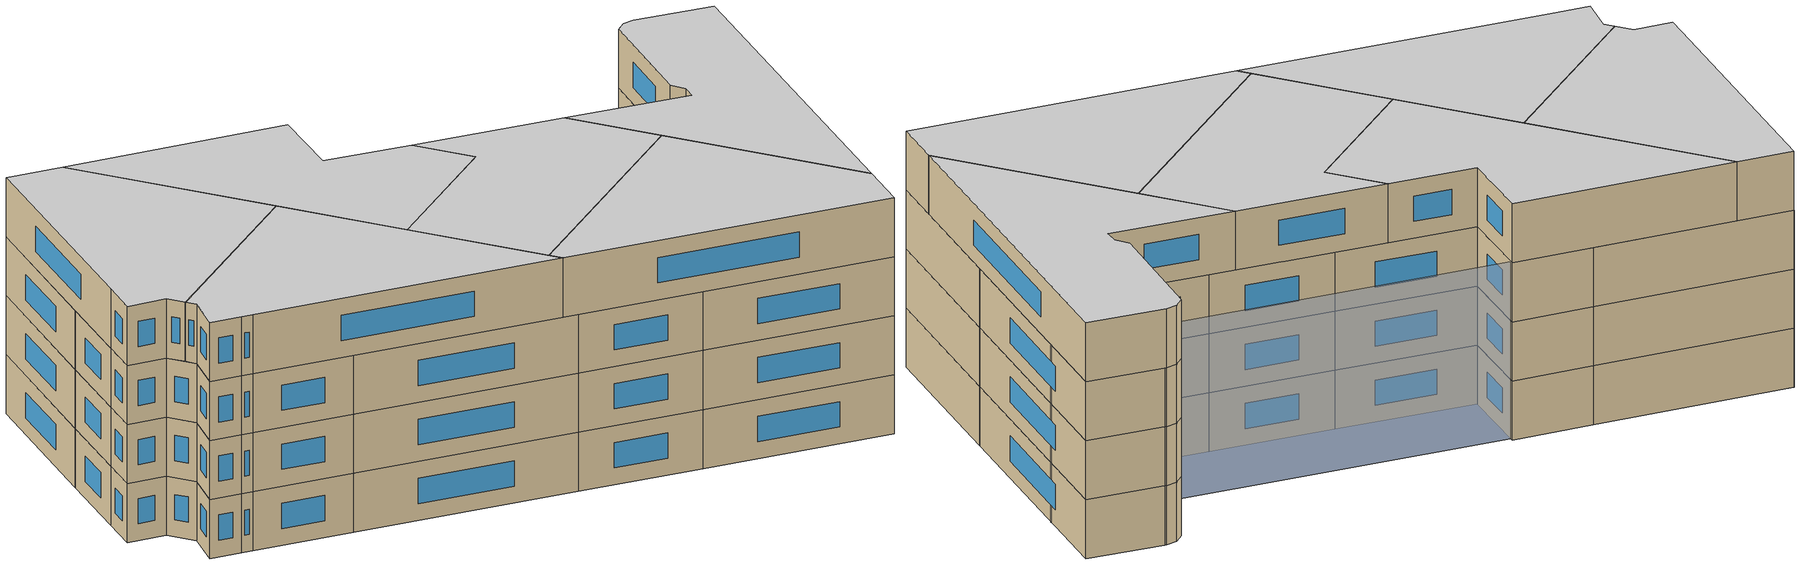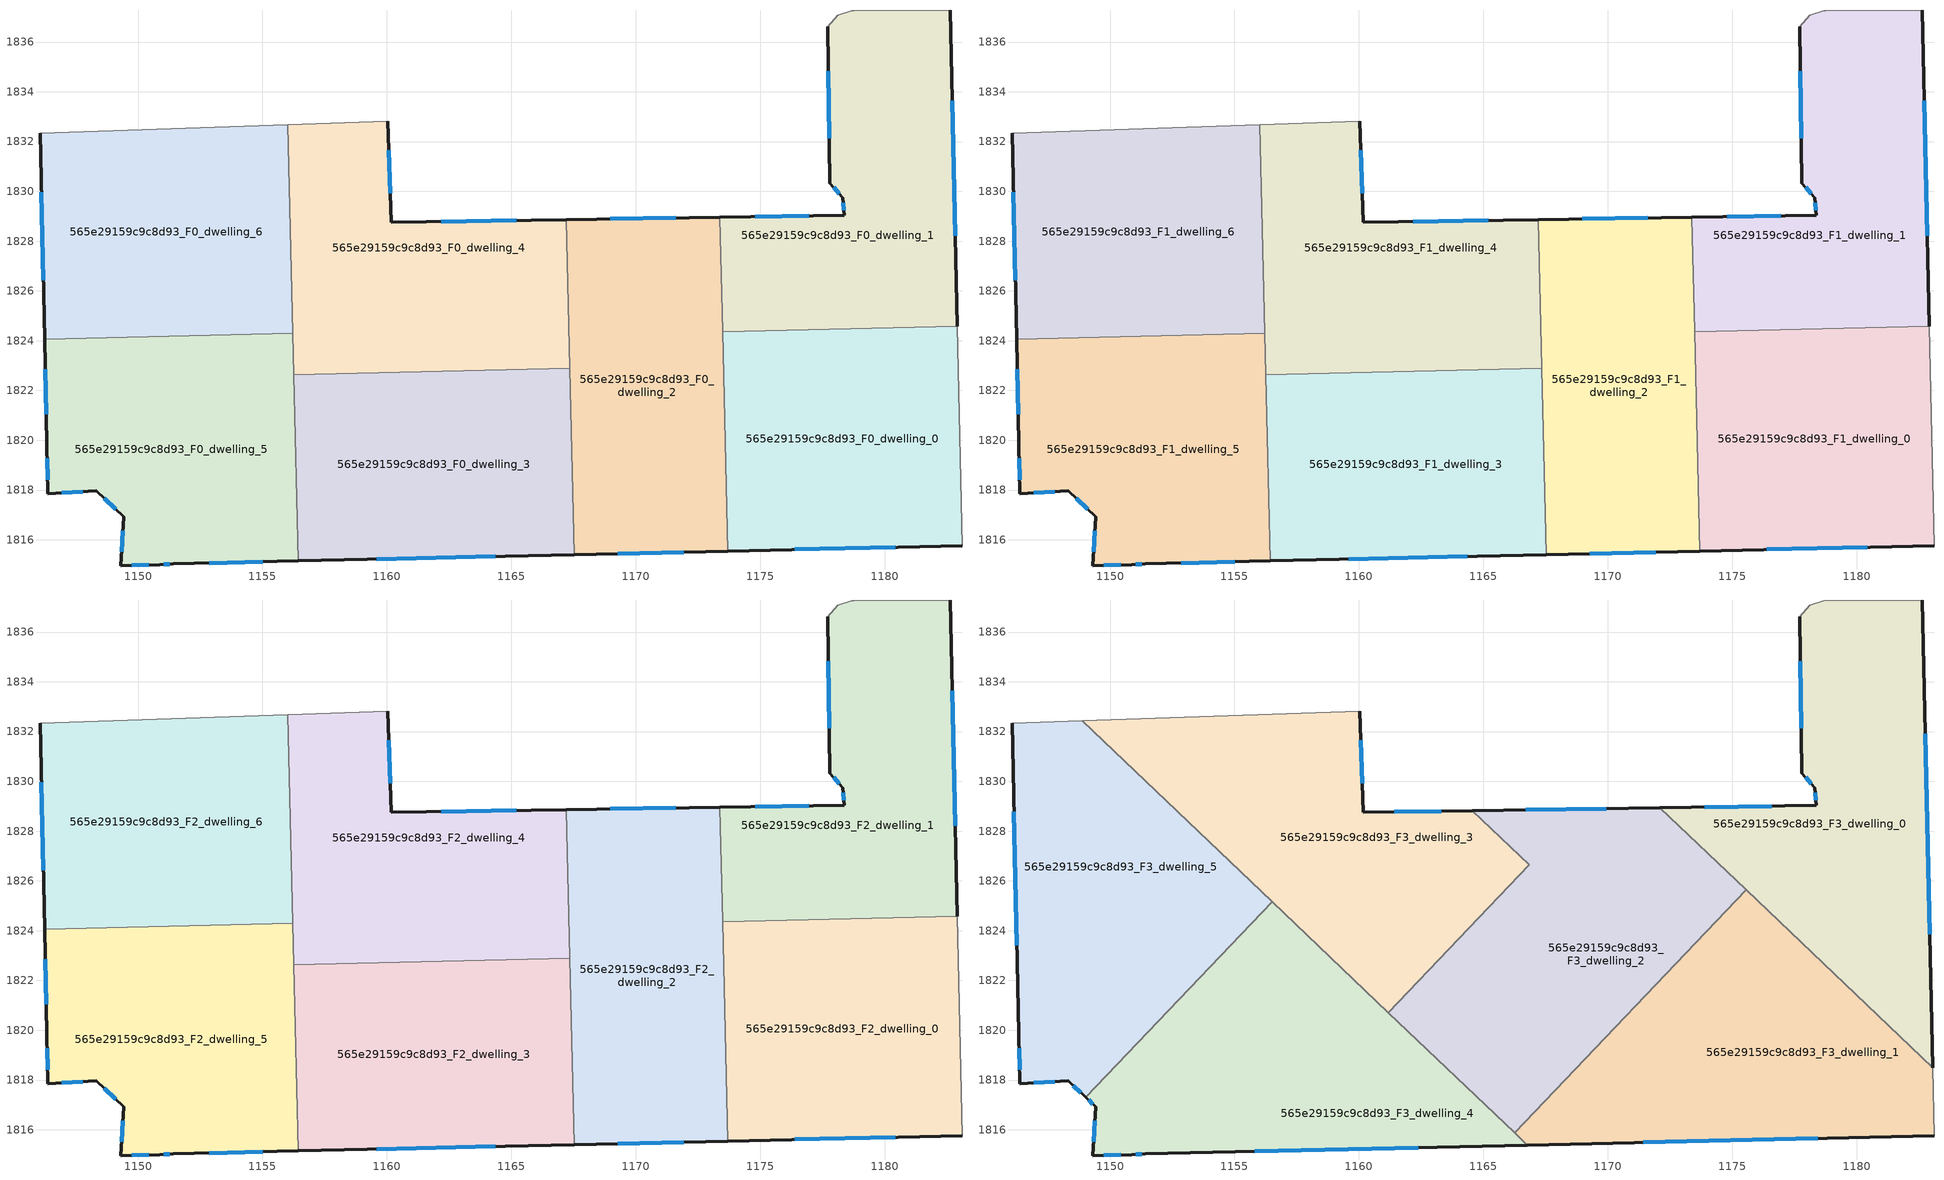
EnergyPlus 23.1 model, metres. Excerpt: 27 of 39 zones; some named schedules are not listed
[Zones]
565e29159c9c8d93_F0_dwelling_0
 floor ground (EU_floor_Construction): 1182.92,1824.58 1183.11,1815.77 1173.7,1815.55 1173.49,1824.36 z0
 wall outside (EU_wall_Construction): 1173.7,1815.55 1183.11,1815.77 z0:3
 wall to 565e29159c9c8d93_F0_dwelling_1 (EU_wall_Construction): 1182.92,1824.58 1173.49,1824.36 z0:3
 wall adiabatic (EU_wall_Construction): 1183.11,1815.77 1182.92,1824.58 z0:3
 wall to 565e29159c9c8d93_F0_dwelling_2 (EU_wall_Construction): 1173.49,1824.36 1173.7,1815.55 z0:3
 window (EU_Window_Construction): 1176.39,1815.61 1180.42,1815.7 z0.86:2.14
565e29159c9c8d93_F0_dwelling_1
 floor ground (EU_floor_Construction): 1182.64,1837.27 1182.92,1824.58 1173.49,1824.36 1173.38,1828.96 1178.38,1829.04 1178.32,1829.74 1177.8,1830.33 1177.71,1836.62 1178.11,1837.08 1178.67,1837.25 1178.76,1837.25 z0
 wall outside (EU_wall_Construction): 1182.92,1824.58 1182.64,1837.27 / 1177.71,1836.62 1177.8,1830.33 1178.32,1829.74 1178.38,1829.04 1173.38,1828.96 z0:3
 wall adiabatic (EU_wall_Construction): 1182.64,1837.27 1178.76,1837.25 1178.67,1837.25 1178.11,1837.08 1177.71,1836.62 z0:3
 wall to 565e29159c9c8d93_F0_dwelling_2 (EU_wall_Construction): 1173.38,1828.96 1173.49,1824.36 z0:3
 window (EU_Window_Construction): 1182.84,1828.21 1182.72,1833.65 / 1176.95,1829.01 1174.81,1828.98 / 1178.34,1829.54 1178.36,1829.24 / 1177.95,1830.16 1178.17,1829.91 / 1177.74,1834.83 1177.77,1832.13 z0.86:2.14
565e29159c9c8d93_F0_dwelling_2
 floor ground (EU_floor_Construction): 1173.38,1828.96 1173.7,1815.55 1167.52,1815.41 1167.2,1828.86 z0
 wall outside (EU_wall_Construction): 1173.38,1828.96 1167.2,1828.86 / 1167.52,1815.41 1173.7,1815.55 z0:3
 wall to 565e29159c9c8d93_F0_dwelling_3 (EU_wall_Construction): 1167.34,1822.89 1167.52,1815.41 z0:3
 wall to 565e29159c9c8d93_F0_dwelling_4 (EU_wall_Construction): 1167.2,1828.86 1167.34,1822.89 z0:3
 window (EU_Window_Construction): 1171.61,1828.93 1168.97,1828.89 / 1169.29,1815.45 1171.93,1815.51 z0.86:2.14
565e29159c9c8d93_F0_dwelling_3
 floor ground (EU_floor_Construction): 1167.34,1822.89 1167.52,1815.41 1156.43,1815.15 1156.26,1822.63 z0
 wall outside (EU_wall_Construction): 1156.43,1815.15 1167.52,1815.41 z0:3
 wall to 565e29159c9c8d93_F0_dwelling_4 (EU_wall_Construction): 1167.34,1822.89 1156.26,1822.63 z0:3
 wall to 565e29159c9c8d93_F0_dwelling_5 (EU_wall_Construction): 1156.26,1822.63 1156.43,1815.15 z0:3
 window (EU_Window_Construction): 1159.6,1815.22 1164.35,1815.33 z0.86:2.14
565e29159c9c8d93_F0_dwelling_4
 floor ground (EU_floor_Construction): 1167.2,1828.86 1167.34,1822.89 1156.26,1822.63 1156.02,1832.68 1160.04,1832.82 1160.17,1828.76 z0
 wall outside (EU_wall_Construction): 1167.2,1828.86 1160.17,1828.76 1160.04,1832.82 z0:3
 wall adiabatic (EU_wall_Construction): 1160.04,1832.82 1156.02,1832.68 z0:3
 wall to 565e29159c9c8d93_F0_dwelling_6 (EU_wall_Construction): 1156.02,1832.68 1156.22,1824.3 z0:3
 wall to 565e29159c9c8d93_F0_dwelling_5 (EU_wall_Construction): 1156.22,1824.3 1156.26,1822.63 z0:3
 window (EU_Window_Construction): 1160.14,1829.92 1160.08,1831.66 / 1165.19,1828.83 1162.18,1828.79 z0.86:2.14
565e29159c9c8d93_F0_dwelling_5
 floor ground (EU_floor_Construction): 1156.22,1824.3 1156.43,1815.15 1151.43,1815.03 1150.88,1815 1149.31,1814.96 1149.43,1816.92 1148.33,1817.97 1146.38,1817.85 1146.34,1819.85 1146.25,1824.06 z0
 wall outside (EU_wall_Construction): 1146.25,1824.06 1146.34,1819.85 1146.38,1817.85 1148.33,1817.97 1149.43,1816.92 1149.31,1814.96 1150.88,1815 1151.43,1815.03 1156.43,1815.15 z0:3
 wall to 565e29159c9c8d93_F0_dwelling_6 (EU_wall_Construction): 1156.22,1824.3 1146.25,1824.06 z0:3
 window (EU_Window_Construction): 1151.03,1815.01 1151.27,1815.02 / 1149.76,1814.97 1150.43,1814.99 / 1149.4,1816.36 1149.34,1815.52 / 1148.64,1817.67 1149.11,1817.22 / 1146.93,1817.88 1147.77,1817.93 / 1146.35,1819.28 1146.37,1818.42 / 1146.27,1822.86 1146.31,1821.05 / 1152.86,1815.07 1155,1815.12 z0.86:2.14
565e29159c9c8d93_F0_dwelling_6
 floor ground (EU_floor_Construction): 1156.02,1832.68 1156.22,1824.3 1146.25,1824.06 1146.06,1832.34 z0
 wall outside (EU_wall_Construction): 1146.06,1832.34 1146.25,1824.06 z0:3
 wall adiabatic (EU_wall_Construction): 1156.02,1832.68 1146.06,1832.34 z0:3
 window (EU_Window_Construction): 1146.11,1829.97 1146.19,1826.42 z0.86:2.14
565e29159c9c8d93_F1_dwelling_0
 floor to 565e29159c9c8d93_F0_dwelling_0 (EU_floor_Construction): 1182.92,1824.58 1183.11,1815.77 1173.7,1815.55 1173.49,1824.36 z3
 wall outside (EU_wall_Construction): 1173.7,1815.55 1183.11,1815.77 z3:6
 wall to 565e29159c9c8d93_F1_dwelling_1 (EU_wall_Construction): 1182.92,1824.58 1173.49,1824.36 z3:6
 wall adiabatic (EU_wall_Construction): 1183.11,1815.77 1182.92,1824.58 z3:6
 wall to 565e29159c9c8d93_F1_dwelling_2 (EU_wall_Construction): 1173.49,1824.36 1173.7,1815.55 z3:6
 window (EU_Window_Construction): 1176.39,1815.61 1180.42,1815.7 z3.86:5.14
565e29159c9c8d93_F1_dwelling_1
 floor to 565e29159c9c8d93_F0_dwelling_1 (EU_floor_Construction): 1182.64,1837.27 1182.92,1824.58 1173.49,1824.36 1173.38,1828.96 1178.38,1829.04 1178.32,1829.74 1177.8,1830.33 1177.71,1836.62 1178.11,1837.08 1178.67,1837.25 1178.76,1837.25 z3
 wall outside (EU_wall_Construction): 1182.92,1824.58 1182.64,1837.27 / 1177.71,1836.62 1177.8,1830.33 1178.32,1829.74 1178.38,1829.04 1173.38,1828.96 z3:6
 wall adiabatic (EU_wall_Construction): 1182.64,1837.27 1178.76,1837.25 1178.67,1837.25 1178.11,1837.08 1177.71,1836.62 z3:6
 wall to 565e29159c9c8d93_F1_dwelling_2 (EU_wall_Construction): 1173.38,1828.96 1173.49,1824.36 z3:6
 window (EU_Window_Construction): 1182.84,1828.21 1182.72,1833.65 / 1176.95,1829.01 1174.81,1828.98 / 1178.34,1829.54 1178.36,1829.24 / 1177.95,1830.16 1178.17,1829.91 / 1177.74,1834.83 1177.77,1832.13 z3.86:5.14
565e29159c9c8d93_F1_dwelling_2
 floor to 565e29159c9c8d93_F0_dwelling_2 (EU_floor_Construction): 1173.38,1828.96 1173.7,1815.55 1167.52,1815.41 1167.2,1828.86 z3
 wall outside (EU_wall_Construction): 1173.38,1828.96 1167.2,1828.86 / 1167.52,1815.41 1173.7,1815.55 z3:6
 wall to 565e29159c9c8d93_F1_dwelling_3 (EU_wall_Construction): 1167.34,1822.89 1167.52,1815.41 z3:6
 wall to 565e29159c9c8d93_F1_dwelling_4 (EU_wall_Construction): 1167.2,1828.86 1167.34,1822.89 z3:6
 window (EU_Window_Construction): 1171.61,1828.93 1168.97,1828.89 / 1169.29,1815.45 1171.93,1815.51 z3.86:5.14
565e29159c9c8d93_F1_dwelling_3
 floor to 565e29159c9c8d93_F0_dwelling_3 (EU_floor_Construction): 1167.34,1822.89 1167.52,1815.41 1156.43,1815.15 1156.26,1822.63 z3
 wall outside (EU_wall_Construction): 1156.43,1815.15 1167.52,1815.41 z3:6
 wall to 565e29159c9c8d93_F1_dwelling_4 (EU_wall_Construction): 1167.34,1822.89 1156.26,1822.63 z3:6
 wall to 565e29159c9c8d93_F1_dwelling_5 (EU_wall_Construction): 1156.26,1822.63 1156.43,1815.15 z3:6
 window (EU_Window_Construction): 1159.6,1815.22 1164.35,1815.33 z3.86:5.14
565e29159c9c8d93_F1_dwelling_4
 floor to 565e29159c9c8d93_F0_dwelling_4 (EU_floor_Construction): 1167.2,1828.86 1167.34,1822.89 1156.26,1822.63 1156.02,1832.68 1160.04,1832.82 1160.17,1828.76 z3
 wall outside (EU_wall_Construction): 1167.2,1828.86 1160.17,1828.76 1160.04,1832.82 z3:6
 wall adiabatic (EU_wall_Construction): 1160.04,1832.82 1156.02,1832.68 z3:6
 wall to 565e29159c9c8d93_F1_dwelling_6 (EU_wall_Construction): 1156.02,1832.68 1156.22,1824.3 z3:6
 wall to 565e29159c9c8d93_F1_dwelling_5 (EU_wall_Construction): 1156.22,1824.3 1156.26,1822.63 z3:6
 window (EU_Window_Construction): 1160.14,1829.92 1160.08,1831.66 / 1165.19,1828.83 1162.18,1828.79 z3.86:5.14
565e29159c9c8d93_F1_dwelling_5
 floor to 565e29159c9c8d93_F0_dwelling_5 (EU_floor_Construction): 1156.22,1824.3 1156.43,1815.15 1151.43,1815.03 1150.88,1815 1149.31,1814.96 1149.43,1816.92 1148.33,1817.97 1146.38,1817.85 1146.34,1819.85 1146.25,1824.06 z3
 wall outside (EU_wall_Construction): 1146.25,1824.06 1146.34,1819.85 1146.38,1817.85 1148.33,1817.97 1149.43,1816.92 1149.31,1814.96 1150.88,1815 1151.43,1815.03 1156.43,1815.15 z3:6
 wall to 565e29159c9c8d93_F1_dwelling_6 (EU_wall_Construction): 1156.22,1824.3 1146.25,1824.06 z3:6
 window (EU_Window_Construction): 1151.03,1815.01 1151.27,1815.02 / 1149.76,1814.97 1150.43,1814.99 / 1149.4,1816.36 1149.34,1815.52 / 1148.64,1817.67 1149.11,1817.22 / 1146.93,1817.88 1147.77,1817.93 / 1146.35,1819.28 1146.37,1818.42 / 1146.27,1822.86 1146.31,1821.05 / 1152.86,1815.07 1155,1815.12 z3.86:5.14
565e29159c9c8d93_F1_dwelling_6
 floor to 565e29159c9c8d93_F0_dwelling_6 (EU_floor_Construction): 1156.02,1832.68 1156.22,1824.3 1146.25,1824.06 1146.06,1832.34 z3
 wall outside (EU_wall_Construction): 1146.06,1832.34 1146.25,1824.06 z3:6
 wall adiabatic (EU_wall_Construction): 1156.02,1832.68 1146.06,1832.34 z3:6
 window (EU_Window_Construction): 1146.11,1829.97 1146.19,1826.42 z3.86:5.14
565e29159c9c8d93_F2_dwelling_0
 floor to 565e29159c9c8d93_F1_dwelling_0 (EU_floor_Construction): 1182.92,1824.58 1183.11,1815.77 1173.7,1815.55 1173.49,1824.36 z6
 wall outside (EU_wall_Construction): 1173.7,1815.55 1183.11,1815.77 z6:9
 wall to 565e29159c9c8d93_F2_dwelling_1 (EU_wall_Construction): 1182.92,1824.58 1173.49,1824.36 z6:9
 wall adiabatic (EU_wall_Construction): 1183.11,1815.77 1182.92,1824.58 z6:9
 wall to 565e29159c9c8d93_F2_dwelling_2 (EU_wall_Construction): 1173.49,1824.36 1173.7,1815.55 z6:9
 window (EU_Window_Construction): 1176.39,1815.61 1180.42,1815.7 z6.86:8.14
565e29159c9c8d93_F2_dwelling_1
 floor to 565e29159c9c8d93_F1_dwelling_1 (EU_floor_Construction): 1182.64,1837.27 1182.92,1824.58 1173.49,1824.36 1173.38,1828.96 1178.38,1829.04 1178.32,1829.74 1177.8,1830.33 1177.71,1836.62 1178.11,1837.08 1178.67,1837.25 1178.76,1837.25 z6
 wall outside (EU_wall_Construction): 1182.92,1824.58 1182.64,1837.27 / 1177.71,1836.62 1177.8,1830.33 1178.32,1829.74 1178.38,1829.04 1173.38,1828.96 z6:9
 wall adiabatic (EU_wall_Construction): 1182.64,1837.27 1178.76,1837.25 1178.67,1837.25 1178.11,1837.08 1177.71,1836.62 z6:9
 wall to 565e29159c9c8d93_F2_dwelling_2 (EU_wall_Construction): 1173.38,1828.96 1173.49,1824.36 z6:9
 window (EU_Window_Construction): 1182.84,1828.21 1182.72,1833.65 / 1176.95,1829.01 1174.81,1828.98 / 1178.34,1829.54 1178.36,1829.24 / 1177.95,1830.16 1178.17,1829.91 / 1177.74,1834.83 1177.77,1832.13 z6.86:8.14
565e29159c9c8d93_F2_dwelling_2
 floor to 565e29159c9c8d93_F1_dwelling_2 (EU_floor_Construction): 1173.38,1828.96 1173.7,1815.55 1167.52,1815.41 1167.2,1828.86 z6
 wall outside (EU_wall_Construction): 1173.38,1828.96 1167.2,1828.86 / 1167.52,1815.41 1173.7,1815.55 z6:9
 wall to 565e29159c9c8d93_F2_dwelling_3 (EU_wall_Construction): 1167.34,1822.89 1167.52,1815.41 z6:9
 wall to 565e29159c9c8d93_F2_dwelling_4 (EU_wall_Construction): 1167.2,1828.86 1167.34,1822.89 z6:9
 window (EU_Window_Construction): 1171.61,1828.93 1168.97,1828.89 / 1169.29,1815.45 1171.93,1815.51 z6.86:8.14
565e29159c9c8d93_F2_dwelling_3
 floor to 565e29159c9c8d93_F1_dwelling_3 (EU_floor_Construction): 1167.34,1822.89 1167.52,1815.41 1156.43,1815.15 1156.26,1822.63 z6
 wall outside (EU_wall_Construction): 1156.43,1815.15 1167.52,1815.41 z6:9
 wall to 565e29159c9c8d93_F2_dwelling_4 (EU_wall_Construction): 1167.34,1822.89 1156.26,1822.63 z6:9
 wall to 565e29159c9c8d93_F2_dwelling_5 (EU_wall_Construction): 1156.26,1822.63 1156.43,1815.15 z6:9
 window (EU_Window_Construction): 1159.6,1815.22 1164.35,1815.33 z6.86:8.14
 ceiling adiabatic (EU_roof_Construction): 1167.52,1815.41 1167.48,1817.16 1166.25,1815.88 1166.77,1815.39 z9
565e29159c9c8d93_F2_dwelling_4
 floor to 565e29159c9c8d93_F1_dwelling_4 (EU_floor_Construction): 1167.2,1828.86 1167.34,1822.89 1156.26,1822.63 1156.02,1832.68 1160.04,1832.82 1160.17,1828.76 z6
 wall outside (EU_wall_Construction): 1167.2,1828.86 1160.17,1828.76 1160.04,1832.82 z6:9
 wall adiabatic (EU_wall_Construction): 1160.04,1832.82 1156.02,1832.68 z6:9
 wall to 565e29159c9c8d93_F2_dwelling_6 (EU_wall_Construction): 1156.02,1832.68 1156.22,1824.3 z6:9
 wall to 565e29159c9c8d93_F2_dwelling_5 (EU_wall_Construction): 1156.22,1824.3 1156.26,1822.63 z6:9
 window (EU_Window_Construction): 1160.14,1829.92 1160.08,1831.66 / 1165.19,1828.83 1162.18,1828.79 z6.86:8.14
565e29159c9c8d93_F2_dwelling_5
 floor to 565e29159c9c8d93_F1_dwelling_5 (EU_floor_Construction): 1156.22,1824.3 1156.43,1815.15 1151.43,1815.03 1150.88,1815 1149.31,1814.96 1149.43,1816.92 1148.33,1817.97 1146.38,1817.85 1146.34,1819.85 1146.25,1824.06 z6
 wall outside (EU_wall_Construction): 1146.25,1824.06 1146.34,1819.85 1146.38,1817.85 1148.33,1817.97 1149.43,1816.92 1149.31,1814.96 1150.88,1815 1151.43,1815.03 1156.43,1815.15 z6:9
 wall to 565e29159c9c8d93_F2_dwelling_6 (EU_wall_Construction): 1156.22,1824.3 1146.25,1824.06 z6:9
 window (EU_Window_Construction): 1151.03,1815.01 1151.27,1815.02 / 1149.76,1814.97 1150.43,1814.99 / 1149.4,1816.36 1149.34,1815.52 / 1148.64,1817.67 1149.11,1817.22 / 1146.93,1817.88 1147.77,1817.93 / 1146.35,1819.28 1146.37,1818.42 / 1146.27,1822.86 1146.31,1821.05 / 1152.86,1815.07 1155,1815.12 z6.86:8.14
565e29159c9c8d93_F2_dwelling_6
 floor to 565e29159c9c8d93_F1_dwelling_6 (EU_floor_Construction): 1156.02,1832.68 1156.22,1824.3 1146.25,1824.06 1146.06,1832.34 z6
 wall outside (EU_wall_Construction): 1146.06,1832.34 1146.25,1824.06 z6:9
 wall adiabatic (EU_wall_Construction): 1156.02,1832.68 1146.06,1832.34 z6:9
 window (EU_Window_Construction): 1146.11,1829.97 1146.19,1826.42 z6.86:8.14
565e29159c9c8d93_F3_dwelling_0
 floor to 565e29159c9c8d93_F2_dwelling_1 (EU_floor_Construction): 1182.64,1837.27 1182.92,1824.58 1176.82,1824.44 1173.41,1827.69 1173.38,1828.96 1178.38,1829.04 1178.32,1829.74 1177.8,1830.33 1177.71,1836.62 1178.11,1837.08 1178.67,1837.25 1178.76,1837.25 z9
 floor to 565e29159c9c8d93_F2_dwelling_0 (EU_floor_Construction): 1182.92,1824.58 1183.05,1818.5 1176.82,1824.44 z9
 floor to 565e29159c9c8d93_F2_dwelling_2 (EU_floor_Construction): 1173.38,1828.96 1173.41,1827.69 1172.1,1828.94 z9
 wall outside (EU_wall_Construction): 1177.71,1836.62 1177.8,1830.33 1178.32,1829.74 1178.38,1829.04 1172.1,1828.94 / 1183.05,1818.5 1182.64,1837.27 z9:12
 wall adiabatic (EU_wall_Construction): 1182.64,1837.27 1178.67,1837.25 1178.11,1837.08 1177.71,1836.62 z9:12
 wall to 565e29159c9c8d93_F3_dwelling_1 (EU_wall_Construction): 1175.56,1825.64 1183.05,1818.5 z9:12
 wall to 565e29159c9c8d93_F3_dwelling_2 (EU_wall_Construction): 1172.1,1828.94 1175.56,1825.64 z9:12
 window (EU_Window_Construction): 1177.74,1834.83 1177.77,1832.13 / 1182.93,1823.86 1182.76,1831.91 / 1176.58,1829.01 1173.89,1828.97 / 1178.34,1829.54 1178.36,1829.24 / 1177.95,1830.16 1178.17,1829.91 z9.86:11.14
 ceiling to 565e29159c9c8d93_F4_dwelling_0 (EU_floor_Construction): 1183.05,1818.5 1182.64,1837.27 1178.67,1837.25 1178.11,1837.08 1177.71,1836.62 1177.8,1830.33 1178.32,1829.74 1178.38,1829.04 1172.1,1828.94 z12
565e29159c9c8d93_F3_dwelling_1
 floor to 565e29159c9c8d93_F2_dwelling_0 (EU_floor_Construction): 1183.05,1818.5 1183.11,1815.77 1173.7,1815.55 1173.51,1823.49 1174.36,1824.38 1176.82,1824.44 z9
 floor to 565e29159c9c8d93_F2_dwelling_1 (EU_floor_Construction): 1176.82,1824.44 1174.36,1824.38 1175.56,1825.64 z9
 floor to 565e29159c9c8d93_F2_dwelling_2 (EU_floor_Construction): 1173.51,1823.49 1173.7,1815.55 1167.52,1815.41 1167.48,1817.16 z9
 floor adiabatic (EU_floor_Construction): 1167.48,1817.16 1167.52,1815.41 1166.77,1815.39 1166.25,1815.88 z9
 wall outside (EU_wall_Construction): 1166.77,1815.39 1183.11,1815.77 z9:12
 wall to 565e29159c9c8d93_F3_dwelling_2 (EU_wall_Construction): 1175.56,1825.64 1166.25,1815.88 z9:12
 wall adiabatic (EU_wall_Construction): 1183.11,1815.77 1183.05,1818.5 z9:12
 wall to 565e29159c9c8d93_F3_dwelling_4 (EU_wall_Construction): 1166.25,1815.88 1166.77,1815.39 z9:12
 window (EU_Window_Construction): 1171.44,1815.5 1178.44,1815.66 z9.86:11.14
 ceiling to 565e29159c9c8d93_F4_dwelling_1 (EU_floor_Construction): 1183.11,1815.77 1183.05,1818.5 1175.56,1825.64 1166.25,1815.88 1166.77,1815.39 z12
565e29159c9c8d93_F3_dwelling_2
 floor to 565e29159c9c8d93_F2_dwelling_2 (EU_floor_Construction): 1173.41,1827.69 1173.51,1823.49 1167.48,1817.16 1167.2,1828.86 1172.1,1828.94 z9
 floor to 565e29159c9c8d93_F2_dwelling_0 (EU_floor_Construction): 1174.36,1824.38 1173.51,1823.49 1173.49,1824.36 z9
 floor to 565e29159c9c8d93_F2_dwelling_3 (EU_floor_Construction): 1167.34,1822.89 1167.48,1817.16 1166.25,1815.88 1161.19,1820.71 1163.18,1822.79 z9
 floor to 565e29159c9c8d93_F2_dwelling_1 (EU_floor_Construction): 1175.56,1825.64 1174.36,1824.38 1173.49,1824.36 1173.41,1827.69 z9
 floor to 565e29159c9c8d93_F2_dwelling_4 (EU_floor_Construction): 1167.2,1828.86 1167.34,1822.89 1163.18,1822.79 1166.85,1826.64 1164.56,1828.82 z9
 wall outside (EU_wall_Construction): 1172.1,1828.94 1164.56,1828.82 z9:12
 wall to 565e29159c9c8d93_F3_dwelling_3 (EU_wall_Construction): 1164.56,1828.82 1166.85,1826.64 1161.19,1820.71 z9:12
 wall to 565e29159c9c8d93_F3_dwelling_4 (EU_wall_Construction): 1161.19,1820.71 1166.25,1815.88 z9:12
 window (EU_Window_Construction): 1169.94,1828.91 1166.71,1828.86 z9.86:11.14
 ceiling to 565e29159c9c8d93_F4_dwelling_2 (EU_floor_Construction): 1166.25,1815.88 1175.56,1825.64 1172.1,1828.94 1164.56,1828.82 1166.85,1826.64 1161.19,1820.71 z12
565e29159c9c8d93_F3_dwelling_3
 floor to 565e29159c9c8d93_F2_dwelling_4 (EU_floor_Construction): 1164.56,1828.82 1166.85,1826.64 1163.18,1822.79 1159.1,1822.7 1156.19,1825.48 1156.02,1832.68 1160.04,1832.82 1160.17,1828.76 z9
 floor to 565e29159c9c8d93_F2_dwelling_6 (EU_floor_Construction): 1156.02,1832.68 1156.19,1825.48 1148.89,1832.44 z9
 floor to 565e29159c9c8d93_F2_dwelling_3 (EU_floor_Construction): 1163.18,1822.79 1161.19,1820.71 1159.1,1822.7 z9
 wall outside (EU_wall_Construction): 1164.56,1828.82 1160.17,1828.76 1160.04,1832.82 z9:12
 wall adiabatic (EU_wall_Construction): 1160.04,1832.82 1148.89,1832.44 z9:12
 wall to 565e29159c9c8d93_F3_dwelling_5 (EU_wall_Construction): 1148.89,1832.44 1156.51,1825.17 z9:12
 wall to 565e29159c9c8d93_F3_dwelling_4 (EU_wall_Construction): 1156.51,1825.17 1161.19,1820.71 z9:12
 window (EU_Window_Construction): 1160.14,1829.92 1160.08,1831.66 / 1163.31,1828.8 1161.43,1828.78 z9.86:11.14
 ceiling to 565e29159c9c8d93_F4_dwelling_3 (EU_floor_Construction): 1161.19,1820.71 1166.85,1826.64 1164.56,1828.82 1160.17,1828.76 1160.04,1832.82 1148.89,1832.44 z12
565e29159c9c8d93_F3_dwelling_4
 floor to 565e29159c9c8d93_F2_dwelling_3 (EU_floor_Construction): 1166.77,1815.39 1156.43,1815.15 1156.26,1822.63 1159.1,1822.7 z9
 floor to 565e29159c9c8d93_F2_dwelling_5 (EU_floor_Construction): 1156.22,1824.3 1156.43,1815.15 1151.43,1815.03 1150.88,1815 1149.31,1814.96 1149.43,1816.92 1149.02,1817.31 1155.67,1824.28 z9
 floor to 565e29159c9c8d93_F2_dwelling_4 (EU_floor_Construction): 1159.1,1822.7 1156.26,1822.63 1156.2,1824.84 1156.51,1825.17 z9
 floor to 565e29159c9c8d93_F2_dwelling_6 (EU_floor_Construction): 1156.2,1824.84 1156.22,1824.3 1155.67,1824.28 z9
 wall outside (EU_wall_Construction): 1149.02,1817.31 1149.43,1816.92 1149.31,1814.96 1150.88,1815 1151.43,1815.03 1166.77,1815.39 z9:12
 wall to 565e29159c9c8d93_F3_dwelling_5 (EU_wall_Construction): 1156.51,1825.17 1149.02,1817.31 z9:12
 window (EU_Window_Construction): 1155.81,1815.13 1162.38,1815.29 / 1151.03,1815.01 1151.27,1815.02 / 1149.76,1814.97 1150.43,1814.99 / 1149.4,1816.36 1149.34,1815.52 / 1149.14,1817.2 1149.31,1817.03 z9.86:11.14
 ceiling to 565e29159c9c8d93_F4_dwelling_4 (EU_floor_Construction): 1166.77,1815.39 1156.51,1825.17 1149.02,1817.31 1149.43,1816.92 1149.31,1814.96 1150.88,1815 1151.43,1815.03 z12
565e29159c9c8d93_F3_dwelling_5
 floor to 565e29159c9c8d93_F2_dwelling_5 (EU_floor_Construction): 1155.67,1824.28 1149.02,1817.31 1148.33,1817.97 1146.38,1817.85 1146.34,1819.85 1146.25,1824.06 z9
 floor to 565e29159c9c8d93_F2_dwelling_6 (EU_floor_Construction): 1156.19,1825.47 1156.2,1824.84 1155.67,1824.28 1146.25,1824.06 1146.06,1832.34 1148.89,1832.44 z9
 floor to 565e29159c9c8d93_F2_dwelling_4 (EU_floor_Construction): 1156.51,1825.17 1156.2,1824.84 1156.19,1825.47 z9
 wall outside (EU_wall_Construction): 1146.06,1832.34 1146.34,1819.85 1146.38,1817.85 1148.33,1817.97 1149.02,1817.31 z9:12
 wall adiabatic (EU_wall_Construction): 1148.89,1832.44 1146.06,1832.34 z9:12
 window (EU_Window_Construction): 1146.35,1819.28 1146.37,1818.42 / 1146.14,1828.77 1146.26,1823.42 / 1148.53,1817.78 1148.82,1817.5 / 1146.93,1817.88 1147.77,1817.93 z9.86:11.14
 ceiling to 565e29159c9c8d93_F4_dwelling_5 (EU_floor_Construction): 1149.02,1817.31 1156.51,1825.17 1148.89,1832.44 1146.06,1832.34 1146.34,1819.85 1146.38,1817.85 1148.33,1817.97 z12
shading: 1182.77,1833.19 1146.06,1832.34 z0:9
[Building]
EU S2 Campaign: North Axis=0; Terrain=City; Solar Distribution=FullExterior
[Site:Location]
Helsinki-Vantaa.AP: Latitude=60.317; Longitude=24.963; Time Zone=2; Elevation=54.6
[SizingPeriod:WeatherFileDays]
AnnualSizingPeriod: Begin Month=1; Begin Day of Month=1; End Month=12; End Day of Month=31; Day of Week for Start Day=Monday; Use Weather File Daylight Saving Period=No; Use Weather File Rain and Snow Indicators=No
[MATERIAL]
EU_InternalMass_Material: Roughness=MediumRough; Thickness=0.1; Conductivity=1; Density=1800; Specific Heat=900; Thermal Absorptance=0.9; Solar Absorptance=0.7; Visible Absorptance=0.7
[MATERIAL:NOMASS] Roughness=MediumRough; Thermal Absorptance=0.9; Solar Absorptance=0.7; Visible Absorptance=0.7
Name | Thermal Resistance
EU_wall_NoMass | 1.10183
EU_roof_NoMass; EU_floor_NoMass | 1.70606
[WINDOWMATERIAL:SIMPLEGLAZINGSYSTEM]
EU_Window_SimpleGlazing: UFactor=3.11035; Solar Heat Gain Coefficient=0.8; Visible Transmittance=0.8
[CONSTRUCTION]
EU_wall_Construction: EU_wall_NoMass
EU_roof_Construction: EU_roof_NoMass
EU_floor_Construction: EU_floor_NoMass
EU_Window_Construction: EU_Window_SimpleGlazing
EU_InternalMass_Construction: EU_InternalMass_Material
[ZONE] Type=1; Multiplier=1; Ceiling Height=autocalculate; Floor Area=autocalculate; Part of Total Floor Area=Yes
Name | Volume
565e29159c9c8d93_F0_dwelling_0; 565e29159c9c8d93_F1_dwelling_0; 565e29159c9c8d93_F2_dwelling_0; 565e29159c9c8d93_F0_dwelling_2; 565e29159c9c8d93_F1_dwelling_2; 565e29159c9c8d93_F2_dwelling_2 | 249.119
565e29159c9c8d93_F3_dwelling_0 | 290.647
565e29159c9c8d93_F0_dwelling_1; 565e29159c9c8d93_F1_dwelling_1; 565e29159c9c8d93_F2_dwelling_1 | 249.151
565e29159c9c8d93_F3_dwelling_1; 565e29159c9c8d93_F3_dwelling_5 | 290.643
565e29159c9c8d93_F3_dwelling_2 | 290.645
565e29159c9c8d93_F0_dwelling_3; 565e29159c9c8d93_F1_dwelling_3; 565e29159c9c8d93_F2_dwelling_3 | 249.115
565e29159c9c8d93_F3_dwelling_3 | 290.652
565e29159c9c8d93_F0_dwelling_4; 565e29159c9c8d93_F1_dwelling_4; 565e29159c9c8d93_F2_dwelling_4 | 249.12
565e29159c9c8d93_F3_dwelling_4 | 290.65
565e29159c9c8d93_F0_dwelling_5; 565e29159c9c8d93_F1_dwelling_5; 565e29159c9c8d93_F2_dwelling_5 | 249.135
565e29159c9c8d93_F0_dwelling_6; 565e29159c9c8d93_F1_dwelling_6; 565e29159c9c8d93_F2_dwelling_6 | 249.134
[INTERNALMASS] Construction=EU_InternalMass_Construction
Name | Zone or ZoneList | Surface Area
565e29159c9c8d93_F0_dwelling_0_EU_InternalMass | 565e29159c9c8d93_F0_dwelling_0 | 83.0412
565e29159c9c8d93_F0_dwelling_1_EU_InternalMass | 565e29159c9c8d93_F0_dwelling_1 | 83.0505
565e29159c9c8d93_F0_dwelling_2_EU_InternalMass | 565e29159c9c8d93_F0_dwelling_2 | 83.0401
565e29159c9c8d93_F0_dwelling_3_EU_InternalMass | 565e29159c9c8d93_F0_dwelling_3 | 83.0403
565e29159c9c8d93_F0_dwelling_4_EU_InternalMass | 565e29159c9c8d93_F0_dwelling_4 | 83.0392
565e29159c9c8d93_F0_dwelling_5_EU_InternalMass | 565e29159c9c8d93_F0_dwelling_5 | 83.0452
565e29159c9c8d93_F0_dwelling_6_EU_InternalMass | 565e29159c9c8d93_F0_dwelling_6 | 83.0446
565e29159c9c8d93_F1_dwelling_0_EU_InternalMass | 565e29159c9c8d93_F1_dwelling_0 | 83.0412
565e29159c9c8d93_F1_dwelling_1_EU_InternalMass | 565e29159c9c8d93_F1_dwelling_1 | 83.0505
565e29159c9c8d93_F1_dwelling_2_EU_InternalMass | 565e29159c9c8d93_F1_dwelling_2 | 83.0401
565e29159c9c8d93_F1_dwelling_3_EU_InternalMass | 565e29159c9c8d93_F1_dwelling_3 | 83.0403
565e29159c9c8d93_F1_dwelling_4_EU_InternalMass | 565e29159c9c8d93_F1_dwelling_4 | 83.0392
565e29159c9c8d93_F1_dwelling_5_EU_InternalMass | 565e29159c9c8d93_F1_dwelling_5 | 83.0452
565e29159c9c8d93_F1_dwelling_6_EU_InternalMass | 565e29159c9c8d93_F1_dwelling_6 | 83.0446
565e29159c9c8d93_F2_dwelling_0_EU_InternalMass | 565e29159c9c8d93_F2_dwelling_0 | 83.0412
565e29159c9c8d93_F2_dwelling_1_EU_InternalMass | 565e29159c9c8d93_F2_dwelling_1 | 83.0505
565e29159c9c8d93_F2_dwelling_2_EU_InternalMass | 565e29159c9c8d93_F2_dwelling_2 | 83.0401
565e29159c9c8d93_F2_dwelling_3_EU_InternalMass | 565e29159c9c8d93_F2_dwelling_3 | 83.0403
565e29159c9c8d93_F2_dwelling_4_EU_InternalMass | 565e29159c9c8d93_F2_dwelling_4 | 83.0392
565e29159c9c8d93_F2_dwelling_5_EU_InternalMass | 565e29159c9c8d93_F2_dwelling_5 | 83.0452
565e29159c9c8d93_F2_dwelling_6_EU_InternalMass | 565e29159c9c8d93_F2_dwelling_6 | 83.0446
565e29159c9c8d93_F3_dwelling_0_EU_InternalMass | 565e29159c9c8d93_F3_dwelling_0 | 96.8825
565e29159c9c8d93_F3_dwelling_1_EU_InternalMass | 565e29159c9c8d93_F3_dwelling_1 | 96.8781
565e29159c9c8d93_F3_dwelling_2_EU_InternalMass | 565e29159c9c8d93_F3_dwelling_2 | 96.8819
565e29159c9c8d93_F3_dwelling_3_EU_InternalMass | 565e29159c9c8d93_F3_dwelling_3 | 96.8836
565e29159c9c8d93_F3_dwelling_4_EU_InternalMass | 565e29159c9c8d93_F3_dwelling_4 | 96.8806
565e29159c9c8d93_F3_dwelling_5_EU_InternalMass | 565e29159c9c8d93_F3_dwelling_5 | 96.8793
[OTHEREQUIPMENT] Fuel Type=Electricity; Design Level Calculation Method=Watts/Area; Power per Zone Floor Area=1; Fraction Latent=0; Fraction Radiant=0; Fraction Lost=0; Carbon Dioxide Generation Rate=0; EndUse Subcategory=EU_Step8_InternalGains
Name | Zone or ZoneList or Space or SpaceList | Schedule
EU_Step8_InternalGain_565e29159c9c8d93_F0_dwelling_0_f000 | 565e29159c9c8d93_F0_dwelling_0 | EU_Step8_GainSchedule_565e29159c9c8d93_F0_dwelling_0_f000
EU_Step8_InternalGain_565e29159c9c8d93_F0_dwelling_1_f000 | 565e29159c9c8d93_F0_dwelling_1 | EU_Step8_GainSchedule_565e29159c9c8d93_F0_dwelling_1_f000
EU_Step8_InternalGain_565e29159c9c8d93_F0_dwelling_2_f000 | 565e29159c9c8d93_F0_dwelling_2 | EU_Step8_GainSchedule_565e29159c9c8d93_F0_dwelling_2_f000
EU_Step8_InternalGain_565e29159c9c8d93_F0_dwelling_3_f000 | 565e29159c9c8d93_F0_dwelling_3 | EU_Step8_GainSchedule_565e29159c9c8d93_F0_dwelling_3_f000
EU_Step8_InternalGain_565e29159c9c8d93_F0_dwelling_4_f000 | 565e29159c9c8d93_F0_dwelling_4 | EU_Step8_GainSchedule_565e29159c9c8d93_F0_dwelling_4_f000
EU_Step8_InternalGain_565e29159c9c8d93_F0_dwelling_5_f000 | 565e29159c9c8d93_F0_dwelling_5 | EU_Step8_GainSchedule_565e29159c9c8d93_F0_dwelling_5_f000
EU_Step8_InternalGain_565e29159c9c8d93_F0_dwelling_6_f000 | 565e29159c9c8d93_F0_dwelling_6 | EU_Step8_GainSchedule_565e29159c9c8d93_F0_dwelling_6_f000
EU_Step8_InternalGain_565e29159c9c8d93_F1_dwelling_0_f000 | 565e29159c9c8d93_F1_dwelling_0 | EU_Step8_GainSchedule_565e29159c9c8d93_F1_dwelling_0_f000
EU_Step8_InternalGain_565e29159c9c8d93_F1_dwelling_1_f000 | 565e29159c9c8d93_F1_dwelling_1 | EU_Step8_GainSchedule_565e29159c9c8d93_F1_dwelling_1_f000
EU_Step8_InternalGain_565e29159c9c8d93_F1_dwelling_2_f000 | 565e29159c9c8d93_F1_dwelling_2 | EU_Step8_GainSchedule_565e29159c9c8d93_F1_dwelling_2_f000
EU_Step8_InternalGain_565e29159c9c8d93_F1_dwelling_3_f000 | 565e29159c9c8d93_F1_dwelling_3 | EU_Step8_GainSchedule_565e29159c9c8d93_F1_dwelling_3_f000
EU_Step8_InternalGain_565e29159c9c8d93_F1_dwelling_4_f000 | 565e29159c9c8d93_F1_dwelling_4 | EU_Step8_GainSchedule_565e29159c9c8d93_F1_dwelling_4_f000
EU_Step8_InternalGain_565e29159c9c8d93_F1_dwelling_5_f000 | 565e29159c9c8d93_F1_dwelling_5 | EU_Step8_GainSchedule_565e29159c9c8d93_F1_dwelling_5_f000
EU_Step8_InternalGain_565e29159c9c8d93_F1_dwelling_6_f000 | 565e29159c9c8d93_F1_dwelling_6 | EU_Step8_GainSchedule_565e29159c9c8d93_F1_dwelling_6_f000
EU_Step8_InternalGain_565e29159c9c8d93_F2_dwelling_0_f000 | 565e29159c9c8d93_F2_dwelling_0 | EU_Step8_GainSchedule_565e29159c9c8d93_F2_dwelling_0_f000
EU_Step8_InternalGain_565e29159c9c8d93_F2_dwelling_1_f000 | 565e29159c9c8d93_F2_dwelling_1 | EU_Step8_GainSchedule_565e29159c9c8d93_F2_dwelling_1_f000
EU_Step8_InternalGain_565e29159c9c8d93_F2_dwelling_2_f000 | 565e29159c9c8d93_F2_dwelling_2 | EU_Step8_GainSchedule_565e29159c9c8d93_F2_dwelling_2_f000
EU_Step8_InternalGain_565e29159c9c8d93_F2_dwelling_3_f000 | 565e29159c9c8d93_F2_dwelling_3 | EU_Step8_GainSchedule_565e29159c9c8d93_F2_dwelling_3_f000
EU_Step8_InternalGain_565e29159c9c8d93_F2_dwelling_4_f000 | 565e29159c9c8d93_F2_dwelling_4 | EU_Step8_GainSchedule_565e29159c9c8d93_F2_dwelling_4_f000
EU_Step8_InternalGain_565e29159c9c8d93_F2_dwelling_5_f000 | 565e29159c9c8d93_F2_dwelling_5 | EU_Step8_GainSchedule_565e29159c9c8d93_F2_dwelling_5_f000
EU_Step8_InternalGain_565e29159c9c8d93_F2_dwelling_6_f000 | 565e29159c9c8d93_F2_dwelling_6 | EU_Step8_GainSchedule_565e29159c9c8d93_F2_dwelling_6_f000
EU_Step8_InternalGain_565e29159c9c8d93_F3_dwelling_0_f000 | 565e29159c9c8d93_F3_dwelling_0 | EU_Step8_GainSchedule_565e29159c9c8d93_F3_dwelling_0_f000
EU_Step8_InternalGain_565e29159c9c8d93_F3_dwelling_1_f000 | 565e29159c9c8d93_F3_dwelling_1 | EU_Step8_GainSchedule_565e29159c9c8d93_F3_dwelling_1_f000
EU_Step8_InternalGain_565e29159c9c8d93_F3_dwelling_2_f000 | 565e29159c9c8d93_F3_dwelling_2 | EU_Step8_GainSchedule_565e29159c9c8d93_F3_dwelling_2_f000
EU_Step8_InternalGain_565e29159c9c8d93_F3_dwelling_3_f000 | 565e29159c9c8d93_F3_dwelling_3 | EU_Step8_GainSchedule_565e29159c9c8d93_F3_dwelling_3_f000
EU_Step8_InternalGain_565e29159c9c8d93_F3_dwelling_4_f000 | 565e29159c9c8d93_F3_dwelling_4 | EU_Step8_GainSchedule_565e29159c9c8d93_F3_dwelling_4_f000
EU_Step8_InternalGain_565e29159c9c8d93_F3_dwelling_5_f000 | 565e29159c9c8d93_F3_dwelling_5 | EU_Step8_GainSchedule_565e29159c9c8d93_F3_dwelling_5_f000
[ZONEVENTILATION:DESIGNFLOWRATE] Schedule=EU_AlwaysOn; Design Flow Rate Calculation Method=AirChanges/Hour; Air Changes per Hour=0.756316; Ventilation Type=Natural; Fan Pressure Rise=0; Fan Total Efficiency=1; Constant Term Coefficient=1; Temperature Term Coefficient=0; Velocity Term Coefficient=0; Velocity Squared Term Coefficient=0; Minimum Indoor Temperature=-100; Maximum Indoor Temperature=100; Delta Temperature=-100; Minimum Outdoor Temperature=-100; Maximum Outdoor Temperature=100; Maximum Wind Speed=40
Name | Zone or ZoneList or Space or SpaceList
EU_ConstantAir_565e29159c9c8d93_F0_dwelling_0 | 565e29159c9c8d93_F0_dwelling_0
EU_ConstantAir_565e29159c9c8d93_F0_dwelling_1 | 565e29159c9c8d93_F0_dwelling_1
EU_ConstantAir_565e29159c9c8d93_F0_dwelling_2 | 565e29159c9c8d93_F0_dwelling_2
EU_ConstantAir_565e29159c9c8d93_F0_dwelling_3 | 565e29159c9c8d93_F0_dwelling_3
EU_ConstantAir_565e29159c9c8d93_F0_dwelling_4 | 565e29159c9c8d93_F0_dwelling_4
EU_ConstantAir_565e29159c9c8d93_F0_dwelling_5 | 565e29159c9c8d93_F0_dwelling_5
EU_ConstantAir_565e29159c9c8d93_F0_dwelling_6 | 565e29159c9c8d93_F0_dwelling_6
EU_ConstantAir_565e29159c9c8d93_F1_dwelling_0 | 565e29159c9c8d93_F1_dwelling_0
EU_ConstantAir_565e29159c9c8d93_F1_dwelling_1 | 565e29159c9c8d93_F1_dwelling_1
EU_ConstantAir_565e29159c9c8d93_F1_dwelling_2 | 565e29159c9c8d93_F1_dwelling_2
EU_ConstantAir_565e29159c9c8d93_F1_dwelling_3 | 565e29159c9c8d93_F1_dwelling_3
EU_ConstantAir_565e29159c9c8d93_F1_dwelling_4 | 565e29159c9c8d93_F1_dwelling_4
EU_ConstantAir_565e29159c9c8d93_F1_dwelling_5 | 565e29159c9c8d93_F1_dwelling_5
EU_ConstantAir_565e29159c9c8d93_F1_dwelling_6 | 565e29159c9c8d93_F1_dwelling_6
EU_ConstantAir_565e29159c9c8d93_F2_dwelling_0 | 565e29159c9c8d93_F2_dwelling_0
EU_ConstantAir_565e29159c9c8d93_F2_dwelling_1 | 565e29159c9c8d93_F2_dwelling_1
EU_ConstantAir_565e29159c9c8d93_F2_dwelling_2 | 565e29159c9c8d93_F2_dwelling_2
EU_ConstantAir_565e29159c9c8d93_F2_dwelling_3 | 565e29159c9c8d93_F2_dwelling_3
EU_ConstantAir_565e29159c9c8d93_F2_dwelling_4 | 565e29159c9c8d93_F2_dwelling_4
EU_ConstantAir_565e29159c9c8d93_F2_dwelling_5 | 565e29159c9c8d93_F2_dwelling_5
EU_ConstantAir_565e29159c9c8d93_F2_dwelling_6 | 565e29159c9c8d93_F2_dwelling_6
EU_ConstantAir_565e29159c9c8d93_F3_dwelling_0 | 565e29159c9c8d93_F3_dwelling_0
EU_ConstantAir_565e29159c9c8d93_F3_dwelling_1 | 565e29159c9c8d93_F3_dwelling_1
EU_ConstantAir_565e29159c9c8d93_F3_dwelling_2 | 565e29159c9c8d93_F3_dwelling_2
EU_ConstantAir_565e29159c9c8d93_F3_dwelling_3 | 565e29159c9c8d93_F3_dwelling_3
EU_ConstantAir_565e29159c9c8d93_F3_dwelling_4 | 565e29159c9c8d93_F3_dwelling_4
EU_ConstantAir_565e29159c9c8d93_F3_dwelling_5 | 565e29159c9c8d93_F3_dwelling_5
[HVACTEMPLATE:ZONE:IDEALLOADSAIRSYSTEM] System Availability Schedule=EU_AlwaysOn; Maximum Heating Supply Air Temperature=50; Minimum Cooling Supply Air Temperature=13; Maximum Heating Supply Air Humidity Ratio=0.0156; Minimum Cooling Supply Air Humidity Ratio=0.0077; Heating Limit=NoLimit; Cooling Limit=NoLimit; Heating Availability Schedule=EU_AlwaysOn; Cooling Availability Schedule=EU_CoolingOff; Dehumidification Control Type=ConstantSensibleHeatRatio; Cooling Sensible Heat Ratio=0.7; Dehumidification Setpoint=60; Humidification Control Type=None; Humidification Setpoint=30; Outdoor Air Method=None; Outdoor Air Flow Rate per Person=0.00944; Outdoor Air Flow Rate per Zone Floor Area=0; Outdoor Air Flow Rate per Zone=0; Demand Controlled Ventilation Type=None; Outdoor Air Economizer Type=NoEconomizer; Heat Recovery Type=None; Sensible Heat Recovery Effectiveness=0.7; Latent Heat Recovery Effectiveness=0.65
Name | Template Thermostat
565e29159c9c8d93_F0_dwelling_0 | EU_HeatOnly_565e29159c9c8d93_F0_dwelling_0
565e29159c9c8d93_F0_dwelling_1 | EU_HeatOnly_565e29159c9c8d93_F0_dwelling_1
565e29159c9c8d93_F0_dwelling_2 | EU_HeatOnly_565e29159c9c8d93_F0_dwelling_2
565e29159c9c8d93_F0_dwelling_3 | EU_HeatOnly_565e29159c9c8d93_F0_dwelling_3
565e29159c9c8d93_F0_dwelling_4 | EU_HeatOnly_565e29159c9c8d93_F0_dwelling_4
565e29159c9c8d93_F0_dwelling_5 | EU_HeatOnly_565e29159c9c8d93_F0_dwelling_5
565e29159c9c8d93_F0_dwelling_6 | EU_HeatOnly_565e29159c9c8d93_F0_dwelling_6
565e29159c9c8d93_F1_dwelling_0 | EU_HeatOnly_565e29159c9c8d93_F1_dwelling_0
565e29159c9c8d93_F1_dwelling_1 | EU_HeatOnly_565e29159c9c8d93_F1_dwelling_1
565e29159c9c8d93_F1_dwelling_2 | EU_HeatOnly_565e29159c9c8d93_F1_dwelling_2
565e29159c9c8d93_F1_dwelling_3 | EU_HeatOnly_565e29159c9c8d93_F1_dwelling_3
565e29159c9c8d93_F1_dwelling_4 | EU_HeatOnly_565e29159c9c8d93_F1_dwelling_4
565e29159c9c8d93_F1_dwelling_5 | EU_HeatOnly_565e29159c9c8d93_F1_dwelling_5
565e29159c9c8d93_F1_dwelling_6 | EU_HeatOnly_565e29159c9c8d93_F1_dwelling_6
565e29159c9c8d93_F2_dwelling_0 | EU_HeatOnly_565e29159c9c8d93_F2_dwelling_0
565e29159c9c8d93_F2_dwelling_1 | EU_HeatOnly_565e29159c9c8d93_F2_dwelling_1
565e29159c9c8d93_F2_dwelling_2 | EU_HeatOnly_565e29159c9c8d93_F2_dwelling_2
565e29159c9c8d93_F2_dwelling_3 | EU_HeatOnly_565e29159c9c8d93_F2_dwelling_3
565e29159c9c8d93_F2_dwelling_4 | EU_HeatOnly_565e29159c9c8d93_F2_dwelling_4
565e29159c9c8d93_F2_dwelling_5 | EU_HeatOnly_565e29159c9c8d93_F2_dwelling_5
565e29159c9c8d93_F2_dwelling_6 | EU_HeatOnly_565e29159c9c8d93_F2_dwelling_6
565e29159c9c8d93_F3_dwelling_0 | EU_HeatOnly_565e29159c9c8d93_F3_dwelling_0
565e29159c9c8d93_F3_dwelling_1 | EU_HeatOnly_565e29159c9c8d93_F3_dwelling_1
565e29159c9c8d93_F3_dwelling_2 | EU_HeatOnly_565e29159c9c8d93_F3_dwelling_2
565e29159c9c8d93_F3_dwelling_3 | EU_HeatOnly_565e29159c9c8d93_F3_dwelling_3
565e29159c9c8d93_F3_dwelling_4 | EU_HeatOnly_565e29159c9c8d93_F3_dwelling_4
565e29159c9c8d93_F3_dwelling_5 | EU_HeatOnly_565e29159c9c8d93_F3_dwelling_5
[SIZING:ZONE] Zone Cooling Design Supply Air Temperature Input Method=SupplyAirTemperature; Zone Cooling Design Supply Air Temperature=13; Zone Heating Design Supply Air Temperature Input Method=SupplyAirTemperature; Zone Heating Design Supply Air Temperature=50; Zone Cooling Design Supply Air Humidity Ratio=0.008; Zone Heating Design Supply Air Humidity Ratio=0.008; Cooling Design Air Flow Method=DesignDay; Cooling Design Air Flow Rate=0; Cooling Minimum Air Flow per Zone Floor Area=0.000762; Cooling Minimum Air Flow=0; Cooling Minimum Air Flow Fraction=0.2; Heating Design Air Flow Method=DesignDay; Heating Design Air Flow Rate=0; Heating Maximum Air Flow per Zone Floor Area=0.002032; Heating Maximum Air Flow=0.141576; Heating Maximum Air Flow Fraction=0.3; Account for Dedicated Outdoor Air System=No; Dedicated Outdoor Air System Control Strategy=NeutralSupplyAir; Dedicated Outdoor Air Low Setpoint Temperature for Design=autosize; Dedicated Outdoor Air High Setpoint Temperature for Design=autosize; Zone Load Sizing Method=Sensible Load Only No Latent Load; Zone Latent Cooling Design Supply Air Humidity Ratio Input Method=HumidityRatioDifference; Zone Cooling Design Supply Air Humidity Ratio Difference=0.005; Zone Latent Heating Design Supply Air Humidity Ratio Input Method=HumidityRatioDifference; Zone Humidification Design Supply Air Humidity Ratio Difference=0.005
565e29159c9c8d93_F0_dwelling_0; 565e29159c9c8d93_F0_dwelling_1; 565e29159c9c8d93_F0_dwelling_2; 565e29159c9c8d93_F0_dwelling_3; 565e29159c9c8d93_F0_dwelling_4; 565e29159c9c8d93_F0_dwelling_5; 565e29159c9c8d93_F0_dwelling_6; 565e29159c9c8d93_F1_dwelling_0; 565e29159c9c8d93_F1_dwelling_1; 565e29159c9c8d93_F1_dwelling_2; 565e29159c9c8d93_F1_dwelling_3; 565e29159c9c8d93_F1_dwelling_4; 565e29159c9c8d93_F1_dwelling_5; 565e29159c9c8d93_F1_dwelling_6; 565e29159c9c8d93_F2_dwelling_0; 565e29159c9c8d93_F2_dwelling_1; 565e29159c9c8d93_F2_dwelling_2; 565e29159c9c8d93_F2_dwelling_3; 565e29159c9c8d93_F2_dwelling_4; 565e29159c9c8d93_F2_dwelling_5; 565e29159c9c8d93_F2_dwelling_6; 565e29159c9c8d93_F3_dwelling_0; 565e29159c9c8d93_F3_dwelling_1; 565e29159c9c8d93_F3_dwelling_2; 565e29159c9c8d93_F3_dwelling_3; 565e29159c9c8d93_F3_dwelling_4; 565e29159c9c8d93_F3_dwelling_5
[SCHEDULE:FILE] Column Number=1; Rows to Skip at Top=0; Number of Hours of Data=8760; Column Separator=Comma; Interpolate to Timestep=No; Minutes per Item=60; Adjust Schedule for Daylight Savings=Yes
Name | File
EU_Step8_GainSchedule_565e29159c9c8d93_F0_dwelling_0_f000 | ../../schedules/565e29159c9c8d93/565e29159c9c8d93_F0_dwelling_0_f000_gain.csv
EU_Step8_GainSchedule_565e29159c9c8d93_F0_dwelling_1_f000 | ../../schedules/565e29159c9c8d93/565e29159c9c8d93_F0_dwelling_1_f000_gain.csv
EU_Step8_GainSchedule_565e29159c9c8d93_F0_dwelling_2_f000 | ../../schedules/565e29159c9c8d93/565e29159c9c8d93_F0_dwelling_2_f000_gain.csv
EU_Step8_GainSchedule_565e29159c9c8d93_F0_dwelling_3_f000 | ../../schedules/565e29159c9c8d93/565e29159c9c8d93_F0_dwelling_3_f000_gain.csv
EU_Step8_GainSchedule_565e29159c9c8d93_F0_dwelling_4_f000 | ../../schedules/565e29159c9c8d93/565e29159c9c8d93_F0_dwelling_4_f000_gain.csv
EU_Step8_GainSchedule_565e29159c9c8d93_F0_dwelling_5_f000 | ../../schedules/565e29159c9c8d93/565e29159c9c8d93_F0_dwelling_5_f000_gain.csv
EU_Step8_GainSchedule_565e29159c9c8d93_F0_dwelling_6_f000 | ../../schedules/565e29159c9c8d93/565e29159c9c8d93_F0_dwelling_6_f000_gain.csv
EU_Step8_GainSchedule_565e29159c9c8d93_F1_dwelling_0_f000 | ../../schedules/565e29159c9c8d93/565e29159c9c8d93_F1_dwelling_0_f000_gain.csv
EU_Step8_GainSchedule_565e29159c9c8d93_F1_dwelling_1_f000 | ../../schedules/565e29159c9c8d93/565e29159c9c8d93_F1_dwelling_1_f000_gain.csv
EU_Step8_GainSchedule_565e29159c9c8d93_F1_dwelling_2_f000 | ../../schedules/565e29159c9c8d93/565e29159c9c8d93_F1_dwelling_2_f000_gain.csv
EU_Step8_GainSchedule_565e29159c9c8d93_F1_dwelling_3_f000 | ../../schedules/565e29159c9c8d93/565e29159c9c8d93_F1_dwelling_3_f000_gain.csv
EU_Step8_GainSchedule_565e29159c9c8d93_F1_dwelling_4_f000 | ../../schedules/565e29159c9c8d93/565e29159c9c8d93_F1_dwelling_4_f000_gain.csv
EU_Step8_GainSchedule_565e29159c9c8d93_F1_dwelling_5_f000 | ../../schedules/565e29159c9c8d93/565e29159c9c8d93_F1_dwelling_5_f000_gain.csv
EU_Step8_GainSchedule_565e29159c9c8d93_F1_dwelling_6_f000 | ../../schedules/565e29159c9c8d93/565e29159c9c8d93_F1_dwelling_6_f000_gain.csv
EU_Step8_GainSchedule_565e29159c9c8d93_F2_dwelling_0_f000 | ../../schedules/565e29159c9c8d93/565e29159c9c8d93_F2_dwelling_0_f000_gain.csv
EU_Step8_GainSchedule_565e29159c9c8d93_F2_dwelling_1_f000 | ../../schedules/565e29159c9c8d93/565e29159c9c8d93_F2_dwelling_1_f000_gain.csv
EU_Step8_GainSchedule_565e29159c9c8d93_F2_dwelling_2_f000 | ../../schedules/565e29159c9c8d93/565e29159c9c8d93_F2_dwelling_2_f000_gain.csv
EU_Step8_GainSchedule_565e29159c9c8d93_F2_dwelling_3_f000 | ../../schedules/565e29159c9c8d93/565e29159c9c8d93_F2_dwelling_3_f000_gain.csv
EU_Step8_GainSchedule_565e29159c9c8d93_F2_dwelling_4_f000 | ../../schedules/565e29159c9c8d93/565e29159c9c8d93_F2_dwelling_4_f000_gain.csv
EU_Step8_GainSchedule_565e29159c9c8d93_F2_dwelling_5_f000 | ../../schedules/565e29159c9c8d93/565e29159c9c8d93_F2_dwelling_5_f000_gain.csv
EU_Step8_GainSchedule_565e29159c9c8d93_F2_dwelling_6_f000 | ../../schedules/565e29159c9c8d93/565e29159c9c8d93_F2_dwelling_6_f000_gain.csv
EU_Step8_GainSchedule_565e29159c9c8d93_F3_dwelling_0_f000 | ../../schedules/565e29159c9c8d93/565e29159c9c8d93_F3_dwelling_0_f000_gain.csv
EU_Step8_GainSchedule_565e29159c9c8d93_F3_dwelling_1_f000 | ../../schedules/565e29159c9c8d93/565e29159c9c8d93_F3_dwelling_1_f000_gain.csv
